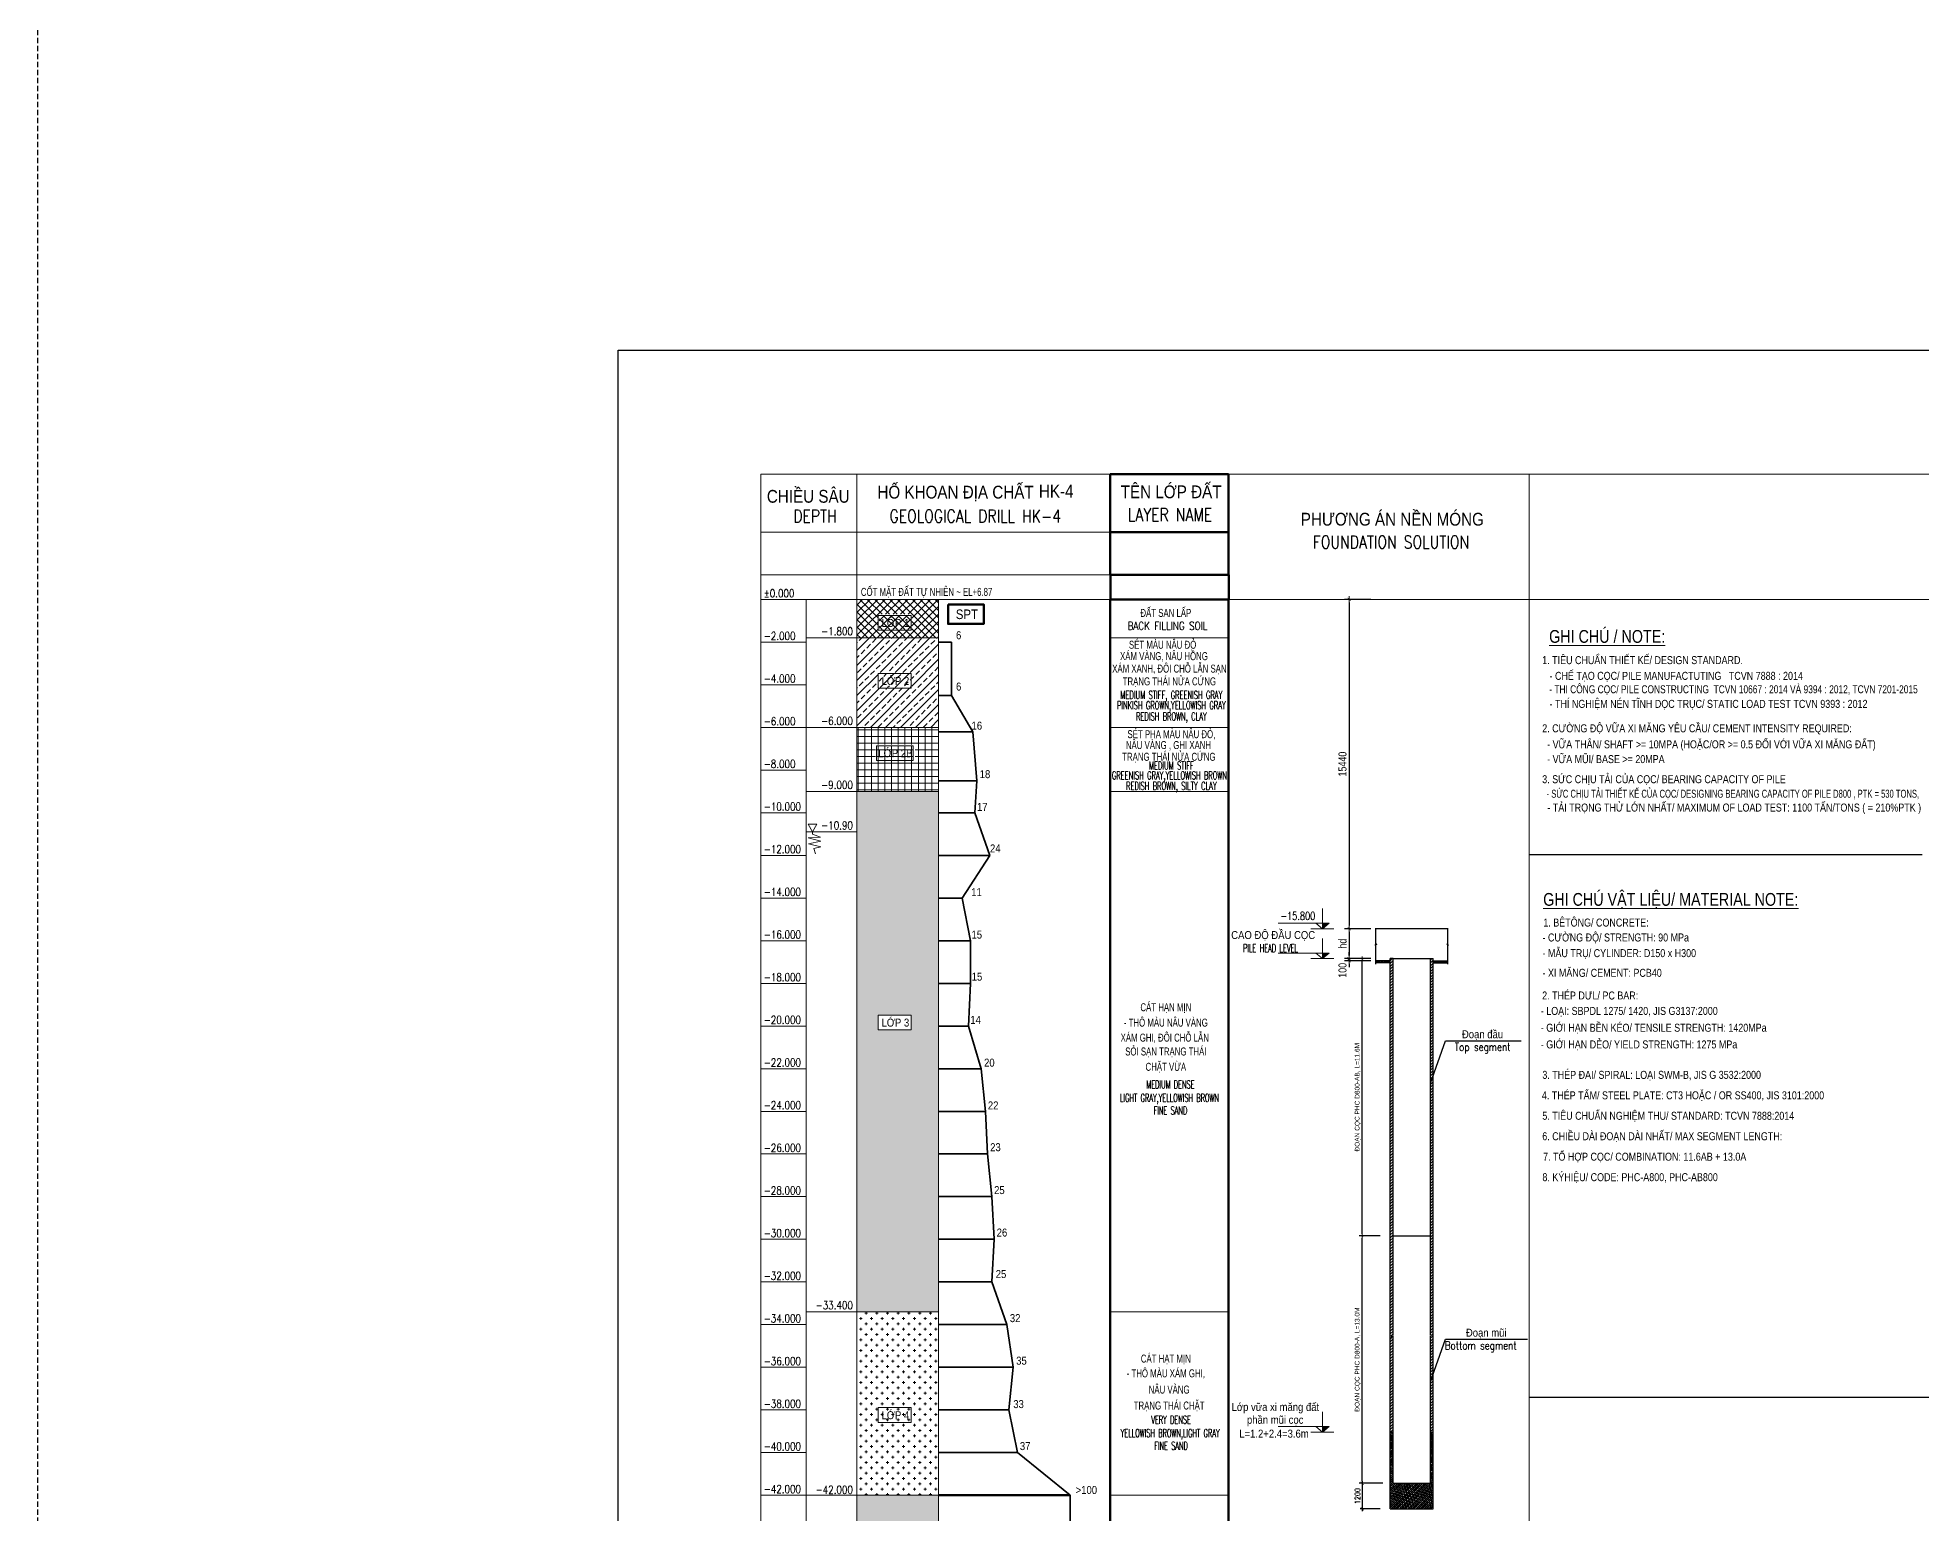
# Model space of a CAD drawing. Header units: millimetres. Extents: x -2123450 to -961021, y -260876 to 649159.
# Drawn here: x -1725347 to -1637070, y -102557 to -33368 of the extents above; entities that cross this region are included whole.
import ezdxf
from ezdxf.enums import TextEntityAlignment as Align

# ---------------------------------------------------------------- set-up
doc = ezdxf.new("R2010")
doc.units = ezdxf.units.MM
doc.header["$LTSCALE"] = 1000
doc.header["$MEASUREMENT"] = 0
doc.header["$PDMODE"] = 66
doc.linetypes.add('DASHED', pattern=[19.05, 12.7, -6.35])
doc.linetypes.add('HIDDEN', pattern=[0.375, 0.25, -0.125])
doc.layers.get('0').update_dxf_attribs({"linetype": 'CONTINUOUS'})
doc.layers.get('DEFPOINTS').update_dxf_attribs({"linetype": 'CONTINUOUS'})
for name, color, linetype in [('dim', 7, 'CONTINUOUS'), ('HIDEN', 9, 'HIDDEN'), ('TEXT', 7, 'CONTINUOUS')]:
    doc.layers.add(name, color=color, linetype=linetype)
for name, color, linetype, lineweight in [('NDC_S_CONTINUOUS', 3, 'CONTINUOUS', 20), ('NDC_S_DIM', 1, 'CONTINUOUS', 9), ('NDC_S_ENG TEXT', 2, 'CONTINUOUS', 9), ('NDC_S_FOUNDATION NAME', 7, 'CONTINUOUS', 20), ('NDC_S_HATCH MATERIAL', 8, 'CONTINUOUS', 13), ('NDC_S_LEADER', 1, 'CONTINUOUS', 9), ('NDC_S_LEVEL', 3, 'CONTINUOUS', 20), ('NDC_S_LEVEL TEXT', 7, 'CONTINUOUS', 20), ('NDC_S_PILE ON FOUNDATION PLAN', 9, 'DASHED', 9), ('NDC_S_REBAR', 4, 'CONTINUOUS', 35), ('NDC_S_REBAR SECTION', 6, 'CONTINUOUS', 25), ('NDC_S_VN TEXT', 7, 'CONTINUOUS', 9), ('NDC_S_VN TITLE', 6, 'CONTINUOUS', 9)]:
    doc.layers.add(name, color=color, linetype=linetype, lineweight=lineweight)
doc.styles.add('NDC_ARIAL', font='arial.ttf', dxfattribs={"width": 0.8})
doc.styles.add('NDC_ROMANS', font='romans.shx', dxfattribs={"width": 0.8, "bigfont": 'vns.shx'})
doc.styles.add('ROMANS', font='romans', dxfattribs={"width": 0.75, "bigfont": 'vns'})
doc.styles.get("Standard").update_dxf_attribs({"font": 'romans.shx', "bigfont": 'vns.shx'})
doc.dimstyles.new('Copy of NDC_1-100', dxfattribs={"dimscale": 100, "dimtxt": 2.2, "dimasz": 1, "dimexe": 1.5, "dimexo": 0, "dimgap": 0.8, "dimtad": 1, "dimdec": 0, "dimlfac": 1.5, "dimdsep": 46, "dimtxsty": 'NDC_ARIAL', "dimblk": 'DIMMARK', "dimcen": 49999.938995, "dimdle": 1.5, "dimclrd": 1, "dimclre": 1, "dimclrt": 3, "dimadec": 0, "dimazin": 0, "dimtfac": 1, "dimtdec": 0, "dimtix": 1, "dimtmove": 2, "dimatfit": 3, "dimfxl": 1, "dimarcsym": 0})
doc.dimstyles.new('DIM100', dxfattribs={"dimscale": 100, "dimtxt": 2.5, "dimasz": 1.5, "dimexe": 1, "dimexo": 0, "dimgap": 1, "dimtad": 1, "dimdec": 0, "dimzin": 0, "dimdsep": 46, "dimtxsty": 'ROMANS', "dimblk": 'ARCHTICK', "dimcen": 0, "dimdle": 1, "dimclrd": 1, "dimclre": 1, "dimclrt": 2, "dimadec": 0, "dimazin": 0, "dimtfac": 1, "dimtdec": 0, "dimtix": 1, "dimtofl": 0, "dimtmove": 2, "dimatfit": 3, "dimldrblk": 'ARCHTICK', "dimfxl": 40, "dimtolj": 1, "dimtzin": 0, "dimarcsym": 0})
doc.dimstyles.new('NDC_1-100', dxfattribs={"dimscale": 100, "dimtxt": 2.2, "dimasz": 1, "dimexe": 1.5, "dimexo": 2, "dimgap": 0.8, "dimtad": 1, "dimdec": 0, "dimdsep": 46, "dimtxsty": 'NDC_ARIAL', "dimblk": 'DIMMARK', "dimcen": 49999.938995, "dimdle": 1.5, "dimclrd": 1, "dimclre": 1, "dimclrt": 3, "dimadec": 0, "dimazin": 0, "dimtfac": 1, "dimtdec": 0, "dimtix": 1, "dimtmove": 2, "dimatfit": 3, "dimfxl": 1, "dimarcsym": 0})
doc.dimstyles.new('NDC_1-150', dxfattribs={"dimscale": 150, "dimtxt": 2.5, "dimasz": 1, "dimexe": 1.5, "dimexo": 0, "dimgap": 0.8, "dimtad": 1, "dimdec": 0, "dimdsep": 46, "dimtxsty": 'NDC_ARIAL', "dimblk": 'DIMMARK', "dimcen": 49999.938995, "dimdle": 1.5, "dimclrd": 1, "dimclre": 1, "dimclrt": 3, "dimadec": 0, "dimazin": 0, "dimtfac": 1, "dimtdec": 0, "dimtix": 1, "dimtmove": 2, "dimatfit": 3, "dimfxl": 1, "dimarcsym": 0})
pattern_1 = [(50, (-170153.855, -218307.775), (35.86300913, -3.13760675), [3.75, -41.25]), (355, (-170153.855, -218307.775), (-6.9375667, 37.6096067), [3, -33]), (100.4514445, (-170150.867, -218308.037), (28.9254423, 34.47199955), [3.1870096, -35.0571056]), (46.1842, (-170153.855, -218297.775), (53.3620665, -8.275964), [5.625, -61.875]), (96.6356355, (-170149.41, -218298.465), (46.7330973, 48.70593), [4.7805171, -52.585688]), (351.184164, (-170153.855, -218297.775), (46.7330973, 48.70593), [4.5, -49.5]), (21, (-170148.855, -218300.275), (29.8453526, -20.13094453), [3.75, -41.25]), (326, (-170148.855, -218300.275), (12.1657666, 36.25750225), [3, -33]), (71.4514447, (-170146.37, -218301.953), (42.0111188, 16.12655764), [3.1870095, -35.0571056]), (37.5, (-170153.855, -218307.775), (0.60799277, 16.64469269), [0, -32.6, 0, -33.5, 0, -33.125]), (7.5, (-170153.855, -218307.775), (13.15347687, 19.7205856), [0, -19.1, 0, -31.85, 0, -12.625]), (327.5, (-170165.005, -218307.775), (26.69112181, -1.12774359), [0, -12.5, 0, -39, 0, -51.75]), (317.5, (-170170.005, -218307.775), (29.15930847, 5.0052491), [0, -16.25, 0, -25.9, 0, -36.75])]

# ---------------------------------------------------------------- blocks, each defined once
blk = doc.blocks.new('HK4')
at = {"layer": 'NDC_S_HATCH MATERIAL'}
h = blk.add_hatch(dxfattribs=at)
h.set_pattern_fill('ANSI37', color=256, scale=2000)
h.set_pattern_definition([(45, (599674.7, -615917.2), (-176.776695, 176.776695), []), (135, (599674.7, -615917.2), (-176.776695, -176.776695), [])])
h.paths.add_polyline_path([(8333, 0), (4509, 0), (4509, -1800), (8333, -1800)])
h.paths.add_polyline_path([(5495, -1439), (5495, -746), (7052, -746), (7052, -1439)], flags=16)
h.paths.add_polyline_path([(5542, -1412), (7077, -1412), (7077, -697), (5542, -697)], flags=16)
h = blk.add_hatch(dxfattribs=at)
h.set_pattern_fill('ANSI33', color=256, scale=2000)
h.set_pattern_definition([(45, (599674.7, -615917.2), (-353.5534, 353.5534), []), (45, (600028.26, -615917.2), (-353.5534, 353.5534), [250, -125])])
h.paths.add_polyline_path([(8333, -1800), (4509, -1800), (4509, -6000), (8333, -6000)])
h.paths.add_polyline_path([(7052, -3470), (7052, -4163), (5495, -4163), (5495, -3470)], flags=16)
h.paths.add_polyline_path([(5542, -4135), (7077, -4135), (7077, -3421), (5542, -3421)], flags=16)
h = blk.add_hatch(dxfattribs=at)
h.set_pattern_fill('NET', color=256, scale=2500, pattern_type=2)
h.set_pattern_definition([(0, (599674.7, -518011.1), (0, 312.5), []), (90, (599674.7, -518011.1), (-312.5, 2e-14), [])])
h.paths.add_polyline_path([(8333, -6000), (4509, -6000), (4509, -9000), (8333, -9000)])
h.paths.add_polyline_path([(5429, -7549), (5429, -6856), (7149, -6856), (7149, -7549)], flags=16)
h.paths.add_polyline_path([(5381, -7521), (7238, -7521), (7238, -6807), (5381, -6807)], flags=16)
h = blk.add_hatch(dxfattribs=at)
h.set_pattern_fill('AR-SAND', color=256, scale=100)
h.set_pattern_definition([(37.5, (599674.71, -615917.2), (-6.299336, 192.682377), [0, -152, 0, -170, 0, -162.5]), (7.5, (599674.7, -615917.2), (176.97767, 282.21461), [0, -82, 0, -137, 0, -52.5]), (327.5, (599551.7, -615917.2), (311.414186, 0.565905), [0, -50, 0, -180, 0, -235]), (317.5, (599551.7, -615917.2), (300.61266, 87.76756), [0, -25, 0, -118, 0, -135])])
h.paths.add_polyline_path([(8333, -9000), (4509, -9000), (4509, -33400), (8333, -33400)])
h.paths.add_polyline_path([(7052, -19485), (7052, -20177), (5495, -20177), (5495, -19485)], flags=16)
h = blk.add_hatch(dxfattribs=at)
h.set_pattern_fill('CROSS', color=256, scale=1000)
h.set_pattern_definition([(0, (599674.7, -615917.2), (250, 250), [125, -375]), (90, (599737.2, -615979.7), (-250, 250), [125, -375])])
h.paths.add_polyline_path([(8333, -33400), (4509, -33400), (4509, -42000), (8333, -42000)])
h.paths.add_polyline_path([(7052, -37893), (7052, -38586), (5495, -38586), (5495, -37893)], flags=16)
h.paths.add_polyline_path([(5542, -38558), (7077, -38558), (7077, -37844), (5542, -37844)], flags=16)
h = blk.add_hatch(dxfattribs=at)
h.set_pattern_fill('GRAVEL', color=256, scale=1000)
h.set_pattern_definition([(228.012788, (383067.294, -436211.084), (-8000, -9000), [134.536, -13319.088]), (184.969741, (382977.294, -436311.084), (12000, 1000), [230.868, -22855.9248]), (132.510447, (382747.294, -436331.084), (10000, -11000), [162.788, -16116.0326]), (267.273689, (382357.294, -436581.084), (1000, 20000), [210.238, -20813.558]), (292.833654, (382347.294, -436791.084), (-5000, 12000), [206.155, -20409.3731]), (357.273689, (382427.294, -436981.084), (-20000, 1000), [210.238, -20813.558]), (37.6942405, (382637.294, -436991.084), (-13000, -10000), [278.029, -27524.8485]), (72.255328, (382857.294, -436821.084), (7000, 22000), [262.488, -25986.3215]), (121.429566, (382937.294, -436571.084), (-8000, 13000), [210.95, -20884.0731]), (175.236358, (382827.29, -436391.08), (11000, -1000), [240.832, -11800.7626]), (222.397438, (382587.294, -436371.084), (-12000, -11000), [311.448, -30833.375]), (138.814075, (383347.29, -436591.08), (-7000, 6000), [106.301, -10523.8448]), (171.469234, (383267.294, -436521.084), (13000, -2000), [202.237, -20021.5114]), (225, (383067.3, -436491.1), (-1e-13, -1000), [141.421, -1272.7926]), (203.19859, (382997.3, -436371.08), (5000, 2000), [76.158, -7539.6151]), (291.80141, (382927.3, -436401.08), (-1000, 3000), [107.703, -5277.4618]), (30.963757, (382967.3, -436501.08), (3000, 2000), [174.929, -5656.0229]), (161.56505, (383117.3, -436411.08), (2000, -1000), [126.491, -3035.7867]), (16.38954, (382347.294, -436401.084), (10000, 3000), [177.2, -17542.8451]), (70.346176, (382517.294, -436351.084), (-4000, -11000), [148.661, -14717.4077]), (293.19859, (383117.3, -436211.08), (-2000, 5000), [152.315, -7463.4581]), (343.61046, (383177.294, -436351.084), (-10000, 3000), [177.2, -17542.8451]), (339.443955, (382347.29, -437021.08), (-5000, 2000), [170.88, -8373.1237]), (294.77514, (382507.294, -437081.084), (-5000, 11000), [143.178, -14174.643]), (66.80141, (383127.3, -437211.08), (2000, 5000), [152.315, -7463.4581]), (17.354025, (383187.294, -437071.084), (-13000, -4000), [167.631, -16595.4236]), (69.443955, (382637.29, -437211.08), (-2000, -5000), [85.44, -8458.5637]), (101.309932, (383067.3, -437211.08), (-1000, 4000), [50.99, -5048.0295]), (165.963757, (383057.3, -437161.08), (3000, -1000), [206.155, -3916.9506]), (186.009006, (382857.294, -437111.084), (10000, 1000), [191.05, -18913.9232]), (303.69007, (382967.3, -436591.08), (-1000, 2000), [144.222, -3461.3293]), (353.157227, (383047.294, -436711.084), (17000, -2000), [251.794, -24927.5626]), (60.945396, (383297.29, -436741.08), (-4000, -7000), [102.956, -10192.6741]), (90, (383347.3, -436651.1), (-1000, 1000), [60, -940]), (120.256437, (382837.294, -437081.084), (4000, -7000), [138.924, -13753.52]), (48.012788, (382767.294, -436961.084), (8000, 9000), [269.072, -13184.552]), (0, (382947.3, -436761.1), (1000, 1000), [260, -740]), (325.304846, (383207.294, -436761.084), (10000, -7000), [158.114, -15653.2743]), (254.054604, (383337.3, -436851.08), (-1000, -4000), [145.602, -7134.5079]), (207.645975, (383297.294, -436991.084), (-19000, -10000), [237.065, -23469.4742]), (175.426079, (383087.294, -437101.084), (-13000, 1000), [250.799, -24829.0734])])
h.paths.add_polyline_path([(7175, -49467), (7175, -50132), (7201, -50132), (7201, -49418), (5665, -49418), (5665, -49467)], flags=16)
h.paths.add_polyline_path([(5618, -50160), (5618, -49467), (7175, -49467), (7175, -50160)], flags=16)
h.paths.add_polyline_path([(8333, -42000), (4509, -42000), (4509, -67200), (8333, -67200)])
at = {"layer": 'NDC_S_CONTINUOUS'}
for p, q in [((4509, -67200), (4509, 5871)), ((16380, 1149), (16380, 5871)), ((0, -67200), (0, 0)), ((2130, 0), (0, 0)), ((2130, -67200), (2130, 0)), ((16381, -67199), (16380, 0)), ((8333, -67200), (8333, 0)), ((2130, -2000), (0, -2000)), ((4509, -1800), (2130, -1800)), ((8333, -1800), (4509, -1800)), ((2130, -4000), (0, -4000)), ((2130, -6000), (0, -6000)), ((4509, -6000), (2130, -6000)), ((8333, -6000), (4509, -6000)), ((8333, -6000), (4509, -6000)), ((2130, -8000), (0, -8000)), ((4509, -9000), (2130, -9000)), ((8333, -9000), (4509, -9000)), ((8333, -9000), (4509, -9000)), ((2130, -10000), (0, -10000)), ((2130, -12000), (0, -12000)), ((2130, -14000), (0, -14000)), ((2130, -16000), (0, -16000)), ((2130, -18000), (0, -18000)), ((2130, -20000), (0, -20000)), ((2130, -22000), (0, -22000)), ((2130, -24000), (0, -24000)), ((2130, -26000), (0, -26000)), ((2130, -28000), (0, -28000)), ((2130, -30000), (0, -30000)), ((2130, -32000), (0, -32000)), ((4509, -33400), (2130, -33400)), ((8333, -33400), (4509, -33400)), ((2130, -34000), (0, -34000)), ((2130, -36000), (0, -36000)), ((2130, -38000), (0, -38000)), ((2130, -40000), (0, -40000)), ((2130, -42000), (0, -42000)), ((4509, -42000), (2130, -42000)), ((8333, -42000), (4509, -42000)), ((2130, -44000), (0, -44000)), ((2130, -46000), (0, -46000)), ((2130, -48000), (0, -48000)), ((2130, -50000), (0, -50000)), ((2130, -52000), (0, -52000)), ((2130, -54000), (0, -54000)), ((2130, -56000), (0, -56000)), ((2130, -58000), (0, -58000)), ((2130, -60000), (0, -60000)), ((2130, -62000), (0, -62000)), ((2130, -64000), (0, -64000)), ((2130, -66000), (0, -66000))]:
    blk.add_line(p, q, dxfattribs=at)
at = {"layer": 'NDC_S_CONTINUOUS', "lineweight": 100}
for p, q in [((8333, -42000), (14508, -42000)), ((8333, -44000), (14508, -44000)), ((8333, -46000), (14508, -46000)), ((8333, -48000), (14508, -48000)), ((8333, -50000), (14508, -50000)), ((8333, -52000), (14508, -52000)), ((8333, -54000), (14508, -54000)), ((8333, -56000), (14508, -56000)), ((8333, -58000), (14508, -58000)), ((8333, -60000), (14508, -60000)), ((8333, -62000), (14508, -62000)), ((8333, -64000), (14508, -64000)), ((8333, -66000), (14508, -66000))]:
    blk.add_line(p, q, dxfattribs=at)
at = {"layer": 'NDC_S_CONTINUOUS'}
for points in [[(4509, 3150), (0, 3150), (0, 5871), (4509, 5871)], [(16380, 3150), (4509, 3150), (4509, 5871), (16380, 5871)], [(4509, 1149), (0, 1149), (0, 3150), (4509, 3150)], [(16380, 1149), (4509, 1149), (4509, 3150), (16380, 3150)], [(4509, 0), (0, 0), (0, 1149), (4509, 1149)], [(16380, 0), (4509, 0), (4509, 1149), (16380, 1149)]]:
    blk.add_lwpolyline(points, close=True, dxfattribs=at)
at = {"layer": 'NDC_S_CONTINUOUS', "lineweight": 100}
blk.add_lwpolyline([(8779, -233), (10450, -233), (10450, -1145), (8779, -1145)], close=True, dxfattribs=at)
at = {"layer": 'NDC_S_CONTINUOUS'}
for centre, start, end in [((1, -67199), 180, 270), ((15763, -67199), 270, 0), ((16380, -67199), 270, 0)]:
    blk.add_arc(centre, 1, start, end, dxfattribs=at)
at = {"layer": 'NDC_S_DIM'}
for points in [[(5495, -746), (7052, -746), (7052, -1439), (5495, -1439)], [(5495, -3470), (7052, -3470), (7052, -4163), (5495, -4163)], [(5429, -6856), (7149, -6856), (7149, -7549), (5429, -7549)], [(5495, -19485), (7052, -19485), (7052, -20177), (5495, -20177)], [(5495, -37893), (7052, -37893), (7052, -38586), (5495, -38586)], [(5618, -49467), (7175, -49467), (7175, -50160), (5618, -50160)]]:
    blk.add_lwpolyline(points, close=True, dxfattribs=at)
at = {"layer": 'NDC_S_PILE ON FOUNDATION PLAN', "linetype": 'Continuous'}
blk.add_line((4509, -10900), (2130, -10900), dxfattribs=at)
for points in [[(2224, -10528), (2633, -10528), (2429, -10900), (2224, -10528)], [(2429, -10900), (2429, -11006), (2806, -11150), (2217, -11184), (2809, -11333), (2234, -11464), (2819, -11593), (2494, -11676), (2559, -11933)]]:
    blk.add_lwpolyline(points, dxfattribs=at)
at = {"layer": 'NDC_S_REBAR', "color": 3}
for p, q in [((8333, -2000), (8933, -2000)), ((8933, -2000), (8933, -4500)), ((8333, -4500), (8933, -4500)), ((8933, -4500), (9933, -6200)), ((8333, -6200), (9933, -6200)), ((9933, -6200), (10133, -8500)), ((8333, -8500), (10133, -8500)), ((10133, -8500), (10033, -10000)), ((8333, -10000), (10033, -10000)), ((10033, -10000), (10733, -12000)), ((8333, -12000), (10733, -12000)), ((10733, -12000), (9433, -14000)), ((8333, -14000), (9433, -14000)), ((9433, -14000), (9833, -16000)), ((8333, -16000), (9833, -16000)), ((9833, -16000), (9833, -18000)), ((8333, -18000), (9833, -18000)), ((9833, -18000), (9733, -20000)), ((8333, -20000), (9733, -20000)), ((9733, -20000), (10333, -22000)), ((8333, -22000), (10333, -22000)), ((10333, -22000), (10533, -24000)), ((8333, -24000), (10533, -24000)), ((10533, -24000), (10633, -26000)), ((8333, -26000), (10633, -26000)), ((10633, -26000), (10833, -28000)), ((8333, -28000), (10833, -28000)), ((10833, -28000), (10933, -30000)), ((8333, -30000), (10933, -30000)), ((10933, -30000), (10833, -32000)), ((8333, -32000), (10833, -32000)), ((10833, -32000), (11533, -34000)), ((8333, -34000), (11533, -34000)), ((11533, -34000), (11833, -36000)), ((8333, -36000), (11833, -36000)), ((11833, -36000), (11633, -38000)), ((8333, -38000), (11633, -38000)), ((11633, -38000), (12033, -40000)), ((8333, -40000), (12033, -40000)), ((12033, -40000), (14508, -42000)), ((14508, -42000), (14508, -66000))]:
    blk.add_line(p, q, dxfattribs=at)
at = {"layer": 'NDC_S_ENG TEXT', "style": 'NDC_ROMANS', "width": 0.8}
for s, p in [('%%P0.000', (137, 102)), ('-2.000', (137, -1898)), ('-4.000', (137, -3898)), ('-6.000', (137, -5898)), ('-8.000', (137, -7898)), ('-10.000', (137, -9898)), ('-12.000', (137, -11898)), ('-14.000', (137, -13898)), ('-16.000', (137, -15898)), ('-18.000', (137, -17898)), ('-20.000', (137, -19898)), ('-22.000', (137, -21898)), ('-24.000', (137, -23898)), ('-26.000', (137, -25898)), ('-28.000', (137, -27898)), ('-30.000', (137, -29898)), ('-32.000', (137, -31898)), ('-34.000', (137, -33898)), ('-36.000', (137, -35898)), ('-38.000', (137, -37898)), ('-40.000', (137, -39898)), ('-42.000', (137, -41898)), ('-44.000', (137, -43898)), ('-46.000', (137, -45898)), ('-48.000', (137, -47898)), ('-50.000', (137, -49898)), ('-52.000', (137, -51898)), ('-54.000', (137, -53898)), ('-56.000', (137, -55898)), ('-58.000', (137, -57898)), ('-60.000', (137, -59898)), ('-62.000', (137, -61898)), ('-64.000', (137, -63898)), ('-66.000', (137, -65898)), ('-67.200', (137, -67080))]:
    blk.add_text(s, height=375, dxfattribs=at).set_placement(p)
for s, p in [('-1.800', (4318, -1493)), ('-6.000', (4318, -5693)), ('-9.000', (4318, -8693)), ('-10.90', (4318, -10593)), ('-33.400', (4318, -33093)), ('-42.000', (4318, -41742))]:
    blk.add_text(s, height=375, dxfattribs=at).set_placement(p, align=Align.MIDDLE_RIGHT)
at = {"layer": 'NDC_S_FOUNDATION NAME', "style": 'NDC_ARIAL', "width": 0.7}
blk.add_text('CỐT MẶT ĐẤT TỰ NHIÊN ~ EL+6.87', height=375, dxfattribs=at).set_placement((4692, 167))
at = {"layer": 'NDC_S_FOUNDATION NAME', "style": 'NDC_ARIAL', "width": 0.85}
blk.add_text('SPT', height=450, dxfattribs=at).set_placement((9661, -695), align=Align.MIDDLE)
at = {"layer": 'NDC_S_LEVEL TEXT', "style": 'NDC_ARIAL', "width": 0.85}
for s, p in [('6', (9275, -1678)), ('6', (9275, -4083)), ('16', (10127, -5917)), ('18', (10509, -8191)), ('17', (10384, -9723)), ('24', (10991, -11670)), ('11', (10112, -13721)), ('15', (10125, -15716)), ('15', (10133, -17688)), ('14', (10068, -19713)), ('20', (10713, -21717)), ('22', (10891, -23719)), ('23', (10999, -25680)), ('25', (11183, -27692)), ('26', (11304, -29683)), ('25', (11259, -31628)), ('32', (11922, -33695)), ('35', (12217, -35691)), ('33', (12082, -37726)), ('37', (12391, -39695)), ('>100', (15260, -41754)), ('>100', (15260, -43754)), ('>100', (15260, -45754)), ('>100', (15260, -47754)), ('>100', (15260, -49754)), ('>100', (15260, -51754)), ('>100', (15260, -53754)), ('>100', (15260, -55754)), ('>100', (15260, -57754)), ('>100', (15260, -59754)), ('>100', (15260, -61754)), ('>100', (15260, -63754)), ('>100', (15260, -65754))]:
    blk.add_text(s, height=375, dxfattribs=at).set_placement(p, align=Align.MIDDLE)
at = {"layer": 'NDC_S_VN TITLE', "style": 'NDC_ARIAL', "width": 0.85}
for s, height, p in [('CHIỀU SÂU', 600, (2225, 4922)), ('HỐ KHOAN ĐỊA CHẤT', 600, (9129, 5056)), ('HK-4', 600, (13845, 5077)), ('LỚP 1', 375, (6309, -1055)), ('LỚP 2', 375, (6309, -3778)), ('LỚP 2B', 375, (6309, -7164)), ('LỚP 3', 375, (6309, -19793)), ('LỚP 4', 375, (6309, -38201)), ('LỚP 5', 375, (6433, -49775))]:
    blk.add_text(s, height=height, dxfattribs=at).set_placement(p, align=Align.MIDDLE)
at = {"layer": 'TEXT', "color": 3, "linetype": 'Continuous', "ltscale": 0.8, "width": 0.8}
for s, p in [('DEPTH', (2541, 3909)), ('GEOLOGICAL DRILL HK-4', (10054, 3909))]:
    blk.add_text(s, height=600, dxfattribs=at).set_placement(p, align=Align.MIDDLE_CENTER)
blk = doc.blocks.new('TRỤ DC HK4-B3')
at = {"layer": 'NDC_S_CONTINUOUS'}
for p, q in [((21923, -7671), (16381, -7671)), ((21923, -7671), (16381, -7671)), ((21923, -11871), (16381, -11871)), ((21923, -14871), (16381, -14871)), ((21923, -39271), (16381, -39271)), ((21923, -47871), (16381, -47871))]:
    blk.add_line(p, q, dxfattribs=at)
at = {"layer": 'NDC_S_CONTINUOUS', "lineweight": 100}
blk.add_line((16381, -73070), (0, -73071), dxfattribs=at)
for points in [[(21923, 0), (16380, 0), (16380, -2721), (21923, -2721)], [(21923, -2721), (16380, -2721), (16380, -4721), (21923, -4721)], [(21936, -4721), (16392, -4721), (16392, -5871), (21936, -5871)], [(16380, -5871), (21923, -5871), (21923, -73071), (16380, -73071)]]:
    blk.add_lwpolyline(points, close=True, dxfattribs=at)
at = {"color": 3}
blk.add_blockref('HK4', (0, -5871), dxfattribs=at)
at = {"layer": 'NDC_S_FOUNDATION NAME', "color": 2, "style": 'NDC_ARIAL', "width": 0.7}
for s, p in [('ĐẤT SAN LẤP', (18984, -6447)), ('SÉT MÀU NÂU ĐỎ', (18833, -7940)), ('XÁM XANH, ĐÔI CHỖ LẪN SẠN', (19150, -9098)), ('XÁM VÀNG, NÂU HỒNG', (18896, -8507)), ('TRẠNG THÁI NỬA CỨNG', (19150, -9695)), ('SÉT PHA MÀU NÂU ĐỎ,', (19244, -12165)), ('TRẠNG THÁI NỬA CỨNG', (19127, -13231)), ('NÂU VÀNG , GHI XANH', (19108, -12681)), ('CÁT HẠN MỊN', (18984, -24982)), ('- THÔ MÀU NÂU VÀNG', (18984, -25664)), ('XÁM GHI, ĐÔI CHỖ LẪN ', (18984, -26393)), ('SỎI SẠN TRẠNG THÁI', (18984, -27049)), ('CHẶT VỪA', (18984, -27775)), ('CÁT HẠT MỊN', (18984, -41457)), ('- THÔ MÀU XÁM GHI,', (18984, -42139)), ('NÂU VÀNG', (19139, -42868)), ('TRẠNG THÁI CHẶT', (19139, -43656)), ('LẪN CÁT SẠN ĐA SẮC,', (19082, -55767)), ('CUỘI SỎI', (19082, -55085)), ('TRẠNG THÁI RẤT CHẶT', (19082, -56496))]:
    blk.add_text(s, height=375, dxfattribs=at).set_placement(p, align=Align.MIDDLE)
at = {"layer": 'NDC_S_VN TITLE', "style": 'NDC_ARIAL', "width": 0.85}
blk.add_text('TÊN LỚP ĐẤT', height=600, dxfattribs=at).set_placement((19230, -738), align=Align.MIDDLE)
at = {"layer": 'TEXT', "color": 3, "linetype": 'Continuous', "ltscale": 0.8}
for s, height, width, p in [('LAYER NAME', 600, 0.8, (19181, -1897)), ('BACK FILLING SOIL', 375, 0.8, (19064, -7109)), ('MEDIUM STIFF, GREENISH GRAY', 375, 0.55, (19244, -10349)), ('PINKISH GROWN,YELLOWISH GRAY', 375, 0.55, (19244, -10834)), ('REDISH BROWN, CLAY', 375, 0.55, (19244, -11353)), ('GREENISH GRAY,YELLOWISH BROWN', 375, 0.55, (19154, -14119)), ('MEDIUM STIFF', 375, 0.55, (19244, -13658)), ('REDISH BROWN, SILTY CLAY', 375, 0.55, (19244, -14613)), ('LIGHT GRAY,YELLOWISH BROWN', 375, 0.6, (19154, -29240)), ('MEDIUM DENSE', 375, 0.6, (19199, -28610)), ('FINE SAND', 375, 0.6, (19199, -29828)), ('YELLOWISH BROWN,LIGHT GRAY', 375, 0.6, (19184, -44959)), ('VERY DENSE', 375, 0.6, (19229, -44329)), ('FINE SAND', 375, 0.6, (19229, -45547)), ('VERY DENSE', 375, 0.7, (19245, -57221)), ('GRAVEL SOIL', 375, 0.7, (19245, -57862))]:
    blk.add_text(s, height=height, dxfattribs=dict(at, width=width)).set_placement(p, align=Align.MIDDLE_CENTER)
blk = doc.blocks.new('COT CAO DO')
at = {"layer": 'NDC_S_LEVEL'}
h = blk.add_hatch(color=256, dxfattribs=at)
h.dxf.hatch_style = 1
h.paths.add_polyline_path([(48207, 284502), (48521, 284502), (48207, 284239)])
for p, q in [((48207, 284239), (48207, 285183)), ((48521, 284502), (46132, 284502)), ((47893, 284502), (48207, 284239)), ((48521, 284502), (48207, 284239)), ((48745, 284239), (47669, 284239))]:
    blk.add_line(p, q, dxfattribs=at)
blk = doc.blocks.new('DIMMARK')
at = {"layer": 'NDC_S_DIM', "color": 1}
blk.add_line((-1.5, 0), (1, 0), dxfattribs=at)
at = {"layer": 'NDC_S_DIM', "color": 2, "const_width": 0.15}
blk.add_lwpolyline([(-0.5, -0.5), (0.5, 0.5)], dxfattribs=at)
blk = doc.blocks.new('*D1290')
at = {"layer": 'DEFPOINTS', "color": 0, "transparency": 16777216}
for p in [(-1662871, -59708), (-1663884, -75148), (-1662871, -75148)]:
    blk.add_point(p, dxfattribs=at)
at = {"layer": 'NDC_S_DIM', "color": 1, "lineweight": -2, "transparency": 16777216}
for p, q in [((-1662871, -59708), (-1664109, -59708)), ((-1663884, -59858), (-1663884, -74998)), ((-1662871, -75148), (-1664109, -75148))]:
    blk.add_line(p, q, dxfattribs=at)
at = {"layer": 'NDC_S_DIM', "color": 1, "lineweight": -2, "transparency": 16777216, "xscale": 150, "yscale": 150, "zscale": 150}
for p, rotation in [((-1663884, -59708), 90), ((-1663884, -75148), 270)]:
    blk.add_blockref('DIMMARK', p, dxfattribs=dict(at, rotation=rotation))
at = {"layer": 'NDC_S_DIM', "color": 3, "transparency": 16777216, "insert": (-1664195, -67428), "char_height": 375, "attachment_point": 5, "rotation": 90, "style": 'NDC_ARIAL'}
blk.add_mtext('15440', dxfattribs=at)
blk = doc.blocks.new('*D1291')
at = {"layer": 'DEFPOINTS', "color": 0, "transparency": 16777216}
for p in [(-1662871, -75148), (-1663884, -76548), (-1662871, -76548)]:
    blk.add_point(p, dxfattribs=at)
at = {"layer": 'NDC_S_DIM', "color": 1, "lineweight": -2, "transparency": 16777216}
for p, q in [((-1662871, -75148), (-1664109, -75148)), ((-1663884, -75298), (-1663884, -76398)), ((-1662871, -76548), (-1664109, -76548))]:
    blk.add_line(p, q, dxfattribs=at)
at = {"layer": 'NDC_S_DIM', "color": 1, "lineweight": -2, "transparency": 16777216, "xscale": 150, "yscale": 150, "zscale": 150}
for p, rotation in [((-1663884, -75148), 90), ((-1663884, -76548), 270)]:
    blk.add_blockref('DIMMARK', p, dxfattribs=dict(at, rotation=rotation))
at = {"layer": 'NDC_S_DIM', "color": 3, "transparency": 16777216, "insert": (-1664194, -75848), "char_height": 375, "attachment_point": 5, "rotation": 90, "style": 'NDC_ARIAL'}
blk.add_mtext('hd', dxfattribs=at)
blk = doc.blocks.new('*D1292')
at = {"layer": 'DEFPOINTS', "color": 0, "transparency": 16777216}
for p in [(-1663884, -76548), (-1662871, -76548), (-1662871, -76648)]:
    blk.add_point(p, dxfattribs=at)
at = {"layer": 'NDC_S_DIM', "color": 1, "lineweight": -2, "transparency": 16777216}
for p, q in [((-1662871, -76548), (-1664109, -76548)), ((-1662871, -76648), (-1664109, -76648)), ((-1663884, -76398), (-1663884, -76248)), ((-1663884, -76648), (-1663884, -76548)), ((-1663884, -76798), (-1663884, -76948))]:
    blk.add_line(p, q, dxfattribs=at)
at = {"layer": 'NDC_S_DIM', "color": 1, "lineweight": -2, "transparency": 16777216, "xscale": 150, "yscale": 150, "zscale": 150}
for p, rotation in [((-1663884, -76548), 270), ((-1663884, -76648), 90)]:
    blk.add_blockref('DIMMARK', p, dxfattribs=dict(at, rotation=rotation))
at = {"layer": 'NDC_S_DIM', "color": 3, "transparency": 16777216, "insert": (-1664195, -77097), "char_height": 375, "attachment_point": 5, "rotation": 90, "style": 'NDC_ARIAL'}
blk.add_mtext('100', dxfattribs=at)
blk = doc.blocks.new('*D1304')
at = {"layer": 'DEFPOINTS', "color": 0, "transparency": 16777216}
for p in [(-1663270, -76548), (-1662871, -76548), (-1662871, -89548)]:
    blk.add_point(p, dxfattribs=at)
at = {"layer": 'dim', "color": 1, "lineweight": -2, "transparency": 16777216}
for p, q in [((-1662871, -76548), (-1663420, -76548)), ((-1663270, -89448), (-1663270, -76648)), ((-1662871, -89548), (-1663420, -89548))]:
    blk.add_line(p, q, dxfattribs=at)
at = {"layer": 'dim', "color": 1, "lineweight": -2, "transparency": 16777216, "xscale": 100, "yscale": 100, "zscale": 100}
for p, rotation in [((-1663270, -76548), 90), ((-1663270, -89548), 270)]:
    blk.add_blockref('DIMMARK', p, dxfattribs=dict(at, rotation=rotation))
at = {"layer": 'dim', "color": 3, "transparency": 16777216, "insert": (-1663486, -83048), "char_height": 220, "attachment_point": 5, "rotation": 90, "style": 'NDC_ARIAL'}
blk.add_mtext('ĐOẠN CỌC PHC D800-AB, L=11.6M', dxfattribs=at)
blk = doc.blocks.new('*D1305')
at = {"layer": 'DEFPOINTS', "color": 0, "transparency": 16777216}
for p in [(-1663270, -89548), (-1662436, -89548), (-1662311, -101148)]:
    blk.add_point(p, dxfattribs=at)
at = {"layer": 'dim', "color": 1, "lineweight": -2, "transparency": 16777216}
for p, q in [((-1662436, -89548), (-1663420, -89548)), ((-1663270, -101048), (-1663270, -89648)), ((-1662311, -101148), (-1663420, -101148))]:
    blk.add_line(p, q, dxfattribs=at)
at = {"layer": 'dim', "color": 1, "lineweight": -2, "transparency": 16777216, "xscale": 100, "yscale": 100, "zscale": 100}
for p, rotation in [((-1663270, -89548), 90), ((-1663270, -101148), 270)]:
    blk.add_blockref('DIMMARK', p, dxfattribs=dict(at, rotation=rotation))
at = {"layer": 'dim', "color": 3, "transparency": 16777216, "insert": (-1663486, -95348), "char_height": 220, "attachment_point": 5, "rotation": 90, "style": 'NDC_ARIAL'}
blk.add_mtext('ĐOẠN CỌC PHC D800-A, L=13.0M', dxfattribs=at)
blk = doc.blocks.new('_ArchTick')
at = {"color": 0, "linetype": 'ByBlock', "lineweight": 0, "const_width": 0.15}
blk.add_lwpolyline([(-0.5, -0.5), (0.5, 0.5)], dxfattribs=at)
blk = doc.blocks.new('*D1306')
at = {"color": 1, "lineweight": -2, "transparency": 16777216}
for p, q in [((-1662436, -101148), (-1663370, -101148)), ((-1663270, -101048), (-1663270, -102448)), ((-1662436, -102348), (-1663370, -102348))]:
    blk.add_line(p, q, dxfattribs=at)
at = {"layer": 'DEFPOINTS', "color": 0, "transparency": 16777216}
for p in [(-1662436, -101148), (-1663270, -102348), (-1662436, -102348)]:
    blk.add_point(p, dxfattribs=at)
at = {"color": 1, "lineweight": -2, "transparency": 16777216, "xscale": 150, "yscale": 150, "zscale": 150}
for p, rotation in [((-1663270, -101148), 90), ((-1663270, -102348), 270)]:
    blk.add_blockref('_ArchTick', p, dxfattribs=dict(at, rotation=rotation))
at = {"color": 2, "transparency": 16777216, "insert": (-1663495, -101748), "char_height": 250, "attachment_point": 5, "rotation": 90, "style": 'ROMANS'}
blk.add_mtext('\\A1;1200', dxfattribs=at)

msp = doc.modelspace()

# ---------------------------------------------------------------- hatches: boundary and pattern name
h = msp.add_hatch()
h.set_pattern_fill('ANSI31', color=256, scale=750, style=0)
h.set_pattern_definition([(45, (-1851395.63, -311821.38), (-66.29126, 66.29126), [])])
h.paths.add_polyline_path([(-1659948.79, -76548.47), (-1660073.79, -76548.47), (-1660073.79, -94218.87), (-1659948.79, -94218.87)])
h.paths.add_polyline_path([(-1661823.79, -76548.47), (-1661960.58, -76548.47), (-1661960.58, -94249.14), (-1661823.79, -94249.14)])
h = msp.add_hatch()
h.set_pattern_fill('ANSI31', color=256, scale=750, style=0)
h.set_pattern_definition([(45, (-1851395.63, -312321.38), (-66.29126, 66.29126), [])])
h.paths.add_polyline_path([(-1659948.79, -94253.2), (-1660073.79, -94253.2), (-1660073.79, -100148.47), (-1659948.79, -100148.47)])
h.paths.add_polyline_path([(-1661823.79, -94253.2), (-1661954.69, -94253.2), (-1661966.48, -100148.47), (-1661823.79, -100148.47)])
h = msp.add_hatch()
h.set_pattern_fill('ANSI38', color=256, scale=550, style=0)
h.set_pattern_definition([(45, (-1851395.634, -318368.47), (-48.613591, 48.613591), []), (135, (-1851395.634, -318368.47), (-145.840774, 48.613591), [171.875, -103.125])])
h.paths.add_polyline_path([(-1661823.79, -98748.47), (-1661960.58, -98748.47), (-1661960.58, -102348.47), (-1659948.79, -102348.47), (-1659948.79, -98748.47), (-1660073.79, -98748.47), (-1660073.79, -101148.47), (-1661823.79, -101148.47)])
at = {"layer": 'NDC_S_HATCH MATERIAL'}
h = msp.add_hatch(dxfattribs=at)
h.set_pattern_fill('AR-CONC', color=256, scale=5)
h.set_pattern_definition(pattern_1)
h.paths.add_polyline_path([(-1661960.58, -76648.47), (-1662636.95, -76648.47), (-1662636.95, -76748.47), (-1661960.58, -76748.47)])
h = msp.add_hatch(dxfattribs=at)
h.set_pattern_fill('AR-CONC', color=256, scale=5)
h.set_pattern_definition(pattern_1)
h.paths.add_polyline_path([(-1659937, -76648.47), (-1659260.63, -76648.47), (-1659260.63, -76748.47), (-1659937, -76748.47)])

# ---------------------------------------------------------------- linework, layer by layer
for p, q in [((-1655445.74, -71670.75), (-1637035.68, -71670.75)), ((-1659260.63, -75148.47), (-1662636.95, -75148.47)), ((-1661960.58, -76648.47), (-1662636.95, -76648.47)), ((-1661960.58, -76748.47), (-1662636.95, -76748.47)), ((-1661960.58, -102348.47), (-1661960.58, -76548.47)), ((-1661823.79, -76548.47), (-1661960.58, -76548.47)), ((-1661823.79, -87136.91), (-1661823.79, -76548.47)), ((-1661823.79, -76548.47), (-1660073.79, -76548.47)), ((-1660073.79, -87136.91), (-1660073.79, -76548.47)), ((-1660073.79, -76548.47), (-1659948.79, -76548.47)), ((-1659948.79, -102348.47), (-1659948.79, -76548.47)), ((-1659937, -76648.47), (-1659260.63, -76648.47)), ((-1659937, -76748.47), (-1659260.63, -76748.47)), ((-1661823.79, -94211.38), (-1661823.79, -87136.91)), ((-1660073.79, -94211.38), (-1660073.79, -87136.91)), ((-1661823.79, -89548.47), (-1660073.79, -89548.47)), ((-1661823.79, -101148.47), (-1661823.79, -94253.2)), ((-1660073.79, -101148.47), (-1660073.79, -94253.2)), ((-1655445.74, -97115.4), (-1584588.72, -97115.4)), ((-1661960.58, -98748.47), (-1661823.79, -98748.47)), ((-1660073.79, -98748.47), (-1659948.79, -98748.47)), ((-1661823.79, -101148.47), (-1660073.79, -101148.47)), ((-1661960.58, -102348.47), (-1659948.79, -102348.47))]:
    msp.add_line(p, q)
at = {"layer": 'DEFPOINTS'}
msp.add_lwpolyline([(-1698138.72, -48018.96), (-1571988.72, -48018.96), (-1571988.72, -137118.96), (-1698138.72, -137118.96)], close=True, dxfattribs=at)
at = {"layer": 'HIDEN', "color": 1}
msp.add_lwpolyline([(-1725347.08, 649159.11), (-1242046.9, 649159.11), (-1242046.9, -260876.48), (-1725347.08, -260876.48)], close=True, dxfattribs=at)
at = {"layer": 'NDC_S_CONTINUOUS'}
for p, q in [((-1669524.14, -134568.96), (-1669524.14, -53837.68)), ((-1584588.72, -53837.68), (-1669524.14, -53837.68)), ((-1655445.74, -53837.68), (-1655445.74, -105619.62)), ((-1659948.79, -59708.47), (-1669524.14, -59708.47)), ((-1584588.72, -59708.47), (-1659948.79, -59708.47))]:
    msp.add_line(p, q, dxfattribs=at)
at = {"layer": 'NDC_S_REBAR SECTION', "color": 1}
for p, q in [((-1662592.2, -75870.35), (-1662675.18, -75914.23)), ((-1662636.95, -75914.23), (-1662675.18, -75914.23)), ((-1662636.95, -75870.35), (-1662636.95, -75118.16)), ((-1662636.95, -75870.35), (-1662592.2, -75870.35)), ((-1662636.95, -76813.77), (-1662636.95, -75914.23)), ((-1659260.63, -75870.35), (-1659305.38, -75870.35)), ((-1659305.38, -75870.35), (-1659222.4, -75914.23)), ((-1659260.63, -75870.35), (-1659260.63, -75118.16)), ((-1659260.63, -76813.77), (-1659260.63, -75914.23)), ((-1659260.63, -75914.23), (-1659222.4, -75914.23))]:
    msp.add_line(p, q, dxfattribs=at)

# ---------------------------------------------------------------- block references
at = {"layer": 'NDC_S_DIM', "lineweight": 100}
for p in [(-1713342.83, -359387.14), (-1713342.83, -360787.15), (-1713342.83, -382987.15)]:
    msp.add_blockref('COT CAO DO', p, dxfattribs=at)
at = {"layer": 'NDC_S_FOUNDATION NAME', "color": 3}
msp.add_blockref('TRỤ DC HK4-B3', (-1691459.79, -53837.68), dxfattribs=at)

# ---------------------------------------------------------------- texts
at = {"layer": 'NDC_S_ENG TEXT', "style": 'NDC_ROMANS', "width": 0.8}
msp.add_text('FOUNDATION SOLUTION', height=600, dxfattribs=at).set_placement((-1661923.95, -57318.25), align=Align.CENTER)
for s, p in [('Top segment', (-1658935.44, -80878.85)), ('Bottom segment', (-1659403.9, -94871.58))]:
    msp.add_text(s, height=375, dxfattribs=at).set_placement(p)
at = {"layer": 'NDC_S_FOUNDATION NAME', "style": 'NDC_ARIAL', "width": 0.85}
msp.add_text('PHƯƠNG ÁN NỀN MÓNG', height=600, dxfattribs=at).set_placement((-1661860.75, -55859.93), align=Align.MIDDLE)
for s, p in [('CAO ĐỘ ĐẦU CỌC', (-1669411.43, -75629.7)), ('Đoạn đầu', (-1658600.05, -80281.16)), ('Đoạn mũi', (-1658413.93, -94273.89)), ('Lớp vữa xi măng đất', (-1669394.6, -97757.61)), ('phần mũi cọc', (-1668674.6, -98357.61)), ('L=1.2+2.4=3.6m', (-1669034.6, -99007.61))]:
    msp.add_text(s, height=375, dxfattribs=at).set_placement(p)
at = {"layer": 'NDC_S_LEVEL TEXT', "style": 'NDC_ROMANS', "width": 0.75}
msp.add_text('-15.800', height=375, dxfattribs=at).set_placement((-1666289.61, -74730.68), align=Align.CENTER)
at = {"layer": 'NDC_S_VN TEXT', "style": 'NDC_ARIAL', "width": 0.8}
for s, p in [('%%UGHI CHÚ / NOTE:', (-1654511.69, -61742.07)), ('%%UGHI CHÚ VẬT LIỆU/ MATERIAL NOTE:', (-1654790.71, -74071.37))]:
    msp.add_text(s, height=600, dxfattribs=at).set_placement(p)
at = {"layer": 'NDC_S_VN TEXT', "lineweight": 70, "style": 'NDC_ARIAL'}
for s, width, p in [('   1. TIÊU CHUẨN THIẾT KẾ/ DESIGN STANDARD.', 0.8, (-1655186.12, -62740.58)), ('  - CHẾ TẠO CỌC/ PILE MANUFACTUTING   TCVN 7888 : 2014', 0.8, (-1654726.59, -63477.01)), ('  - THI CÔNG CỌC/ PILE CONSTRUCTING  TCVN 10667 : 2014 VÀ 9394 : 2012, TCVN 7201-2015', 0.75, (-1654726.59, -64107.13)), ('  - THÍ NGHIỆM NÉN TĨNH DỌC TRỤC/ STATIC LOAD TEST TCVN 9393 : 2012', 0.8, (-1654726.59, -64790.74)), ('   2. CƯỜNG ĐỘ VỮA XI MĂNG YÊU CẦU/ CEMENT INTENSITY REQUIRED:', 0.8, (-1655186.12, -65937.68)), ('  - VỮA THÂN/ SHAFT >= 10MPA (HOẶC/OR >= 0.5 ĐỐI VỚI VỮA XI MĂNG ĐẤT)', 0.8, (-1654837.51, -66688.41)), ('  - VỮA MŨI/ BASE >= 20MPA', 0.8, (-1654837.51, -67381.83)), ('   3. SỨC CHỊU TẢI CỦA CỌC/ BEARING CAPACITY OF PILE', 0.8, (-1655186.12, -68323.8)), ('  - SỨC CHỊU TẢI THIẾT KẾ CỦA CỌC/ DESIGNING BEARING CAPACITY OF PILE D800 , PTK = 530 TONS,', 0.68, (-1654827.8, -69004.21)), ('  - TẢI TRỌNG THỬ LỚN NHẤT/ MAXIMUM OF LOAD TEST: 1100 TẤN/TONS ( = 210%%%PTK )', 0.8, (-1654827.8, -69652.51)), ('1. BÊTÔNG/ CONCRETE:', 0.8, (-1654784.82, -75045.45)), ('- CƯỜNG ĐỘ/ STRENGTH: 90 MPa', 0.8, (-1654822.44, -75744.26)), ('- MẪU TRỤ/ CYLINDER: D150 x H300', 0.8, (-1654822.44, -76478.17)), ('- XI MĂNG/ CEMENT: PCB40', 0.8, (-1654822.44, -77401.74)), ('2. THÉP DƯL/ PC BAR:', 0.8, (-1654840.42, -78464.35)), ('- LOẠI: SBPDL 1275/ 1420, JIS G3137:2000', 0.8, (-1654903.06, -79188.07)), ('- GIỚI HẠN BỀN KÉO/ TENSILE STRENGTH: 1420MPa', 0.8, (-1654903.06, -79976.21)), ('- GIỚI HẠN DẺO/ YIELD STRENGTH: 1275 MPa', 0.8, (-1654903.06, -80758.6)), ('3. THÉP ĐAI/ SPIRAL: LOẠI SWM-B, JIS G 3532:2000', 0.8, (-1654831.55, -82185.13)), ('4. THÉP TẤM/ STEEL PLATE: CT3 HOẶC / OR SS400, JIS 3101:2000', 0.8, (-1654852.01, -83144.66)), ('5. TIÊU CHUẨN NGHIỆM THU/ STANDARD: TCVN 7888:2014', 0.8, (-1654831.89, -84104.19)), ('6. CHIỀU DÀI ĐOẠN DÀI NHẤT/ MAX SEGMENT LENGTH:', 0.8, (-1654834.62, -85063.71)), ('7. TỔ HỢP CỌC/ COMBINATION: 11.6AB + 13.0A', 0.8, (-1654796.45, -86023.24)), ('8. KÝHIỆU/ CODE: PHC-A800, PHC-AB800', 0.8, (-1654827.8, -86982.77))]:
    msp.add_text(s, height=375, dxfattribs=dict(at, width=width)).set_placement(p)
at = {"layer": 'TEXT', "color": 3, "linetype": 'Continuous', "ltscale": 0.8, "width": 0.6}
msp.add_text('PILE HEAD LEVEL', height=375, dxfattribs=at).set_placement((-1667570.67, -76056.28), align=Align.MIDDLE_CENTER)

# ---------------------------------------------------------------- dimensions: what is measured, and where the dimension line sits
dim = msp.add_linear_dim(base=(-1663269.77, -102348.47), p1=(-1662436.22, -101148.47), p2=(-1662436.22, -102348.47), angle=90, dimstyle='DIM100')
dim.commit()
dim.dimension.update_dxf_attribs({"geometry": '*D1306', "text_midpoint": (-1663494.77, -101748.47)})
at = {"layer": 'dim'}
for base, p1, p2, text, picture, middle in [((-1663269.77, -76548.47), (-1662870.95, -89548.47), (-1662870.95, -76548.47), 'ĐOẠN CỌC PHC D800-AB, L=11.6M', '*D1304', (-1663486.11, -83048.47)), ((-1663269.77, -89548.47), (-1662311.22, -101148.47), (-1662436.22, -89548.47), 'ĐOẠN CỌC PHC D800-A, L=13.0M', '*D1305', (-1663486.11, -95348.47))]:
    dim = msp.add_linear_dim(base=base, p1=p1, p2=p2, angle=90, text=text, dimstyle='Copy of NDC_1-100', dxfattribs=at)
    dim.commit()
    dim.dimension.update_dxf_attribs({"geometry": picture, "text_midpoint": middle})
at = {"layer": 'NDC_S_DIM', "color": 1}
dim = msp.add_linear_dim(base=(-1663883.89, -75148.47), p1=(-1662870.95, -59708.47), p2=(-1662870.95, -75148.47), angle=90, dimstyle='NDC_1-150', dxfattribs=at)
dim.commit()
dim.dimension.update_dxf_attribs({"geometry": '*D1290', "text_midpoint": (-1664195.35, -67428.47)})
dim = msp.add_linear_dim(base=(-1663883.89, -76548.47), p1=(-1662870.95, -75148.47), p2=(-1662870.95, -76548.47), angle=90, text='hd', dimstyle='NDC_1-150', dxfattribs=at)
dim.commit()
dim.dimension.update_dxf_attribs({"geometry": '*D1291', "text_midpoint": (-1664194.46, -75848.47)})
dim = msp.add_linear_dim(base=(-1663883.89, -76548.47), p1=(-1662870.95, -76648.47), p2=(-1662870.95, -76548.47), angle=90, dimstyle='NDC_1-150', dxfattribs=at)
dim.commit()
dim.dimension.update_dxf_attribs({"geometry": '*D1292', "text_midpoint": (-1664195.35, -77097.45), "dimtype": 160})

# ---------------------------------------------------------------- leaders
at = {"layer": 'NDC_S_LEADER'}
for points in [[(-1660073.79, -82382.38), (-1659365.73, -80400.05), (-1655824.5, -80400.05)], [(-1660073.79, -96375.11), (-1659365.73, -94392.78), (-1655520.31, -94392.78)]]:
    msp.add_leader(points, dimstyle='NDC_1-100', override={"dimscale": 1, "dimasz": 200, "dimfxl": 150}, dxfattribs=at)

doc.saveas('drawing.dxf')
